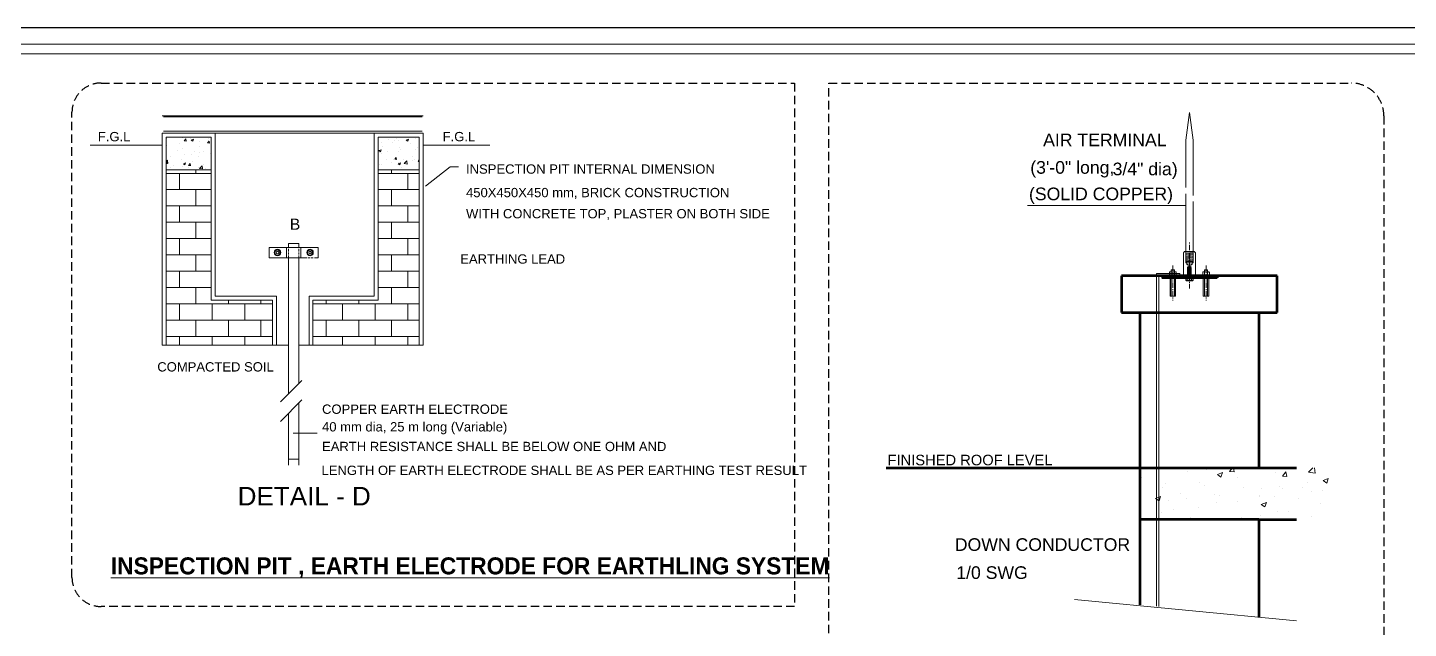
# Model space of a CAD drawing. Header units: inches. Extents: x 109699 to 44449955, y -10987 to 15824140.
# Drawn here: x 226962 to 228584, y -3171 to -2466 of the extents above; entities that cross this region are included whole.
import ezdxf

# ---------------------------------------------------------------- set-up
doc = ezdxf.new("R2010")
doc.units = ezdxf.units.IN
doc.header["$LTSCALE"] = 5
doc.header["$MEASUREMENT"] = 0
for name, pattern in [('CENTER', [2, 1.25, -0.25, 0.25, -0.25]), ('DASHED', [0.75, 0.5, -0.25]), ('DASHED2', [0.375, 0.25, -0.125])]:
    doc.linetypes.add(name, pattern=pattern)
doc.layers.get('0').update_dxf_attribs({"color": 123})
for name, color, linetype, lineweight in [('@NORMAL', 7, 'Continuous', 5), ('CL', 7, 'CENTER', 5), ('ETray', 4, 'Continuous', 20), ('PLATE', 5, 'Continuous', 5), ('Text', 7, 'Continuous', 0), ('THREAD', 7, 'Continuous', 5), ('Title box', 7, 'Continuous', 9), ('WALL', 8, 'Continuous', 53), ('WALL-1', 8, 'Continuous', 9)]:
    doc.layers.add(name, color=color, linetype=linetype, lineweight=lineweight)
doc.styles.add('DIM', font='tahoma.ttf')
doc.styles.add('STYLE5', font='swissl.ttf')

# ---------------------------------------------------------------- blocks, each defined once
blk = doc.blocks.new('zxczxczxcz')
at = {"layer": '@NORMAL'}
for points in [[(177327.5, -15450.1), (175295.2, -15450.1), (175295.2, -14276.8), (177327.5, -14276.8)], [(177319.9, -15442.5), (175302.8, -15442.5), (175302.8, -14284.5), (177319.9, -14284.5)]]:
    blk.add_lwpolyline(points, close=True, dxfattribs=at)
at = {"layer": 'WALL-1', "lineweight": 30}
blk.add_lwpolyline([(177340.9, -15463.5), (175281.8, -15463.5), (175281.8, -14263.5), (177340.9, -14263.5)], close=True, dxfattribs=at)
blk = doc.blocks.new('*X102')
at = {"color": 0}
for p, q in [((3059.3, -150), (3197.3, -150)), ((3100, -200), (3100, -150)), ((3150, -150), (3150, -138.8)), ((3059.3, -200), (3197.3, -200)), ((3150, -250), (3150, -200)), ((3059.3, -250), (3197.3, -250)), ((3100, -300), (3100, -250)), ((3059.3, -300), (3197.3, -300)), ((3150, -350), (3150, -300)), ((3059.3, -350), (3197.3, -350)), ((3100, -400), (3100, -350)), ((3059.3, -400), (3197.3, -400)), ((3150, -450), (3150, -400)), ((3059.3, -450), (3197.3, -450)), ((3100, -500), (3100, -450)), ((3059.3, -500), (3197.3, -500)), ((3150, -550), (3150, -500)), ((3059.3, -550), (3385.3, -550)), ((3100, -600), (3100, -550)), ((3200, -600), (3200, -550)), ((3250, -550), (3250, -538.8)), ((3300, -600), (3300, -550)), ((3350, -550), (3350, -538.8)), ((3059.3, -600), (3385.3, -600)), ((3150, -650), (3150, -600)), ((3250, -650), (3250, -600)), ((3350, -650), (3350, -600)), ((3059.3, -650), (3385.3, -650)), ((3100, -676.8), (3100, -650)), ((3200, -676.8), (3200, -650)), ((3300, -676.8), (3300, -650))]:
    blk.add_line(p, q, dxfattribs=at)
blk = doc.blocks.new('*X103')
at = {"color": 0}
for p, q in [((3709.3, -150), (3835.3, -150)), ((3750, -150), (3750, -138.8)), ((3800, -200), (3800, -150)), ((3709.3, -200), (3835.3, -200)), ((3750, -250), (3750, -200)), ((3709.3, -250), (3835.3, -250)), ((3800, -300), (3800, -250)), ((3709.3, -300), (3835.3, -300)), ((3750, -350), (3750, -300)), ((3709.3, -350), (3835.3, -350)), ((3800, -400), (3800, -350)), ((3709.3, -400), (3835.3, -400)), ((3750, -450), (3750, -400)), ((3709.3, -450), (3835.3, -450)), ((3800, -500), (3800, -450)), ((3709.3, -500), (3835.3, -500)), ((3750, -550), (3750, -500)), ((3509.3, -550), (3835.3, -550)), ((3550, -550), (3550, -538.8)), ((3600, -600), (3600, -550)), ((3650, -550), (3650, -538.8)), ((3700, -600), (3700, -550)), ((3800, -600), (3800, -550)), ((3509.3, -600), (3835.3, -600)), ((3550, -650), (3550, -600)), ((3650, -650), (3650, -600)), ((3750, -650), (3750, -600)), ((3509.3, -650), (3835.3, -650)), ((3600, -676.8), (3600, -650)), ((3700, -676.8), (3700, -650)), ((3800, -676.8), (3800, -650))]:
    blk.add_line(p, q, dxfattribs=at)
blk = doc.blocks.new('*X100')
at = {"color": 0}
for p, q in [((3080.9, -40.1), (3080.9, -40.1)), ((3109.3, -40.8), (3109.3, -40.8)), ((3134.3, -42.3), (3134.3, -42.3)), ((3059.3, -78), (3059.3, -78)), ((3059.3, -78), (3059.3, -78)), ((3061.2, -42.9), (3061.2, -42.9)), ((3061.7, -64.6), (3061.7, -64.6)), ((3093.3, -79.7), (3093.3, -79.7)), ((3099.6, -59.6), (3099.6, -59.6)), ((3108.1, -74.1), (3108.1, -74.1)), ((3114.3, -50.5), (3119.1, -44.7)), ((3114.3, -50.5), (3120.3, -51)), ((3120.3, -51), (3119.1, -44.7)), ((3136.3, -48.4), (3143.3, -45.7)), ((3136.3, -48.4), (3141.3, -51.8)), ((3141.3, -51.8), (3143.3, -45.7)), ((3146.7, -82), (3146.7, -82)), ((3160.1, -66.6), (3160.1, -66.6)), ((3162.7, -51.3), (3162.7, -51.3)), ((3173.7, -82.6), (3173.7, -82.6)), ((3186, -56.7), (3190.9, -51)), ((3186, -56.7), (3192, -57.2)), ((3187.7, -44.6), (3187.7, -44.6)), ((3187.8, -48), (3187.8, -48)), ((3192, -57.3), (3190.9, -51)), ((3059.3, -113.9), (3063, -110)), ((3059.3, -116), (3061.3, -113.7)), ((3059.3, -118.7), (3064.1, -119.5)), ((3059.3, -119.6), (3062.4, -119.9)), ((3062.4, -119.9), (3061.3, -113.7)), ((3064.1, -119.5), (3063, -110)), ((3073.3, -99.1), (3073.3, -99.1)), ((3081.1, -124.5), (3081.1, -124.5)), ((3106.9, -107.4), (3106.9, -107.4)), ((3112, -120.9), (3119, -118.2)), ((3112, -120.9), (3117, -124.3)), ((3115.4, -92.6), (3115.4, -92.6)), ((3117, -124.3), (3119, -118.2)), ((3128.2, -125.7), (3133, -119.9)), ((3128.2, -125.7), (3134.2, -126.2)), ((3134.2, -126.2), (3133, -119.9)), ((3135.1, -126.9), (3135.1, -126.9)), ((3136.4, -90.8), (3136.4, -90.8)), ((3139.4, -114.5), (3139.4, -114.5)), ((3158.9, -99.9), (3158.9, -99.9)), ((3161.4, -87.5), (3161.4, -87.5)), ((3161.9, -134.7), (3169.7, -126.5)), ((3170.8, -136), (3169.7, -126.6)), ((3173, -121.9), (3173, -121.9)), ((3196, -88.7), (3197.3, -88.2)), ((3196, -88.7), (3197.3, -89.5)), ((3073.9, -130.8), (3073.9, -130.8)), ((3110.1, -130.2), (3110.1, -130.2)), ((3127.3, -133.1), (3127.3, -133.1)), ((3157.6, -133.2), (3157.6, -133.2)), ((3161.9, -134.7), (3170.8, -136)), ((3180.6, -135.3), (3180.6, -135.3))]:
    blk.add_line(p, q, dxfattribs=at)
blk = doc.blocks.new('*X101')
at = {"color": 0}
for p, q in [((3803.3, -39), (3803.3, -39)), ((3819.1, -39.4), (3819.1, -39.4)), ((3711.2, -80.5), (3718.2, -77.8)), ((3711.2, -80.5), (3716.2, -83.8)), ((3716.2, -83.8), (3718.2, -77.8)), ((3720.9, -56.9), (3720.9, -56.9)), ((3721.5, -67.1), (3721.5, -67.1)), ((3739.1, -83.4), (3739.1, -83.4)), ((3740.4, -47.2), (3740.4, -47.2)), ((3753.8, -56), (3753.8, -56)), ((3760.8, -49.4), (3760.8, -49.4)), ((3765.4, -43.9), (3765.4, -43.9)), ((3771.6, -82.7), (3771.6, -82.7)), ((3772.8, -49.4), (3772.8, -49.4)), ((3774.9, -69.4), (3774.9, -69.4)), ((3777, -78.4), (3777, -78.4)), ((3795.2, -48.2), (3802.2, -45.5)), ((3795.2, -48.2), (3800.2, -51.6)), ((3800.2, -51.6), (3802.2, -45.5)), ((3807.2, -58.2), (3807.2, -58.2)), ((3822.9, -75.7), (3822.9, -75.7)), ((3824.2, -42.4), (3824.2, -42.4)), ((3828.3, -71.6), (3828.3, -71.6)), ((3712.8, -122.8), (3712.8, -122.8)), ((3714.1, -86.7), (3714.1, -86.7)), ((3718.4, -123.5), (3718.4, -123.5)), ((3719.7, -90.2), (3719.7, -90.2)), ((3733.9, -106.8), (3733.9, -106.8)), ((3750.7, -117.8), (3750.7, -117.8)), ((3756.6, -109.1), (3756.6, -109.1)), ((3759.9, -106.9), (3764.7, -101.2)), ((3759.9, -106.9), (3765.8, -107.5)), ((3765.8, -107.5), (3764.7, -101.2)), ((3770.4, -116), (3770.4, -116)), ((3770.9, -120.7), (3777.9, -118)), ((3770.9, -120.7), (3775.8, -124.1)), ((3775.8, -124.1), (3777.9, -118)), ((3787.3, -109), (3787.3, -109)), ((3789, -120), (3796.8, -111.9)), ((3789, -120), (3797.9, -121.4)), ((3797.9, -121.4), (3796.8, -111.9)), ((3813.9, -109.5), (3813.9, -109.5)), ((3815, -99.1), (3815, -99.1)), ((3821.7, -109), (3821.7, -109)), ((3831.6, -113.2), (3835.3, -108.8)), ((3831.6, -113.2), (3835.3, -113.5)), ((3780.6, -131), (3780.6, -131))]:
    blk.add_line(p, q, dxfattribs=at)
blk = doc.blocks.new('*X104')
at = {"color": 0}
for p, q in [((2721.4, -109.4), (2721.4, -109.4)), ((2784.5, -101.1), (2784.5, -101.1)), ((2809.6, -97.8), (2809.6, -97.8)), ((2824.6, -104.9), (2831.6, -102.2)), ((2824.6, -104.9), (2829.5, -108.3)), ((2829.5, -108.3), (2831.6, -102.2)), ((2841.3, -100.6), (2845.3, -95.7)), ((2841.3, -100.6), (2847.3, -101.1)), ((2847.3, -101.1), (2846.3, -95.7)), ((2852.5, -108.5), (2852.5, -108.5)), ((2903.8, -101.5), (2903.8, -101.5)), ((2913, -106.8), (2917.8, -101.1)), ((2913, -106.8), (2919, -107.4)), ((2919, -107.4), (2917.8, -101.1)), ((2948.5, -101.6), (2954.1, -95.7)), ((2948.5, -101.6), (2957.4, -102.9)), ((2957.4, -102.9), (2956.6, -95.7)), ((2968.3, -112.9), (2975.3, -110.2)), ((2973.3, -116.3), (2975.3, -110.2)), ((2721.3, -128.5), (2721.3, -128.5)), ((2750, -122.4), (2750, -122.4)), ((2753.6, -117.3), (2753.6, -117.3)), ((2774.7, -130.7), (2774.7, -130.7)), ((2800.5, -116), (2800.5, -116)), ((2807, -119.5), (2807, -119.5)), ((2860.3, -121.8), (2860.3, -121.8)), ((2884.3, -124), (2884.3, -124)), ((2909.3, -120.7), (2909.3, -120.7)), ((2913.7, -124.1), (2913.7, -124.1)), ((2940.5, -122.6), (2940.5, -122.6)), ((2947.2, -115.7), (2947.2, -115.7)), ((2953.1, -128.4), (2953.1, -128.4)), ((2967.1, -126.3), (2967.1, -126.3)), ((2968.3, -112.9), (2973.3, -116.3)), ((2740.5, -137.2), (2747.5, -134.5)), ((2740.5, -137.2), (2745.5, -140.5)), ((2745.5, -140.5), (2747.5, -134.5)), ((2758.2, -140.6), (2758.2, -140.6)), ((2783.3, -137.3), (2783.3, -137.3)), ((2799.3, -149.3), (2799.3, -149.3)), ((2821.1, -132.3), (2821.1, -132.3)), ((2823.8, -142.6), (2823.8, -142.6)), ((2828, -133), (2828, -133)), ((2851.3, -141.8), (2851.3, -141.8)), ((2881.4, -135.2), (2881.4, -135.2)), ((2882.2, -132.6), (2882.2, -132.6)), ((2884.3, -145.2), (2891.3, -142.5)), ((2884.3, -145.2), (2889.2, -148.5)), ((2889.2, -148.5), (2891.3, -142.5)), ((2902.6, -134.8), (2902.6, -134.8)), ((2934.8, -137.5), (2934.8, -137.5)), ((2964.4, -144.6), (2964.4, -144.6)), ((2748.8, -155.7), (2748.8, -155.7)), ((2765.5, -152.6), (2765.5, -152.6)), ((2786.6, -165.7), (2788.3, -163.8)), ((2788.6, -165.7), (2788.3, -163.8)), ((2847.8, -164.6), (2847.8, -164.6)), ((2858, -163.4), (2858, -163.4)), ((2883, -160.1), (2883, -160.1)), ((2906.1, -154.6), (2906.1, -154.6)), ((2920.9, -155.1), (2920.9, -155.1)), ((2951.9, -161.6), (2951.9, -161.6)), ((2725.2, -396.8), (2725.2, -396.8)), ((2729.4, -396.4), (2732.2, -398.3)), ((2732.2, -398.3), (2732.9, -396.4)), ((2764.9, -405.9), (2764.9, -405.9)), ((2774.8, -410.3), (2782.6, -402.2)), ((2774.8, -410.3), (2783.7, -411.7)), ((2783.7, -411.7), (2782.6, -402.2)), ((2841.5, -408.1), (2841.5, -408.1)), ((2871, -403), (2878, -400.3)), ((2871, -403), (2875.9, -406.3)), ((2875.9, -406.3), (2878, -400.3)), ((2892.9, -401.1), (2892.9, -401.1)), ((2896.8, -401.4), (2901, -396.4)), ((2896.8, -401.4), (2902.8, -402)), ((2902.8, -402), (2901.7, -396.4)), ((2905.5, -407.8), (2905.5, -407.8)), ((2926, -406.3), (2926, -406.3)), ((2951, -403), (2951, -403)), ((2963.8, -397.8), (2963.8, -397.8)), ((2968.5, -407.7), (2973.3, -402)), ((2968.5, -407.7), (2974.5, -408.2)), ((2974.5, -408.2), (2973.3, -402)), ((2736.7, -431.2), (2736.7, -431.2)), ((2739.1, -422), (2739.1, -422)), ((2742.2, -427.6), (2742.2, -427.6)), ((2788.9, -427.9), (2788.9, -427.9)), ((2789.6, -415.6), (2789.6, -415.6)), ((2795.6, -429.8), (2795.6, -429.8)), ((2799.9, -422.9), (2799.9, -422.9)), ((2824.9, -419.6), (2824.9, -419.6)), ((2847.2, -417.8), (2847.2, -417.8)), ((2862.8, -414.6), (2862.8, -414.6)), ((2881.6, -426.9), (2889.3, -418.8)), ((2881.6, -426.9), (2890.4, -428.3)), ((2890.4, -428.3), (2889.3, -418.8)), ((2942.2, -428), (2942.2, -428)), ((2730.6, -437.9), (2730.6, -437.9)), ((2763.3, -441), (2763.3, -441)), ((2786.9, -435.2), (2793.9, -432.5)), ((2786.9, -435.2), (2791.9, -438.6)), ((2788.4, -448.9), (2788.4, -448.9)), ((2791.9, -438.6), (2793.9, -432.5)), ((2816.7, -443.3), (2816.7, -443.3)), ((2840.3, -441.4), (2840.3, -441.4)), ((2849, -432.1), (2849, -432.1)), ((2870.1, -445.5), (2870.1, -445.5)), ((2891.7, -434.4), (2891.7, -434.4)), ((2899.6, -445.7), (2899.6, -445.7)), ((2902.4, -434.4), (2902.4, -434.4)), ((2923.5, -447.8), (2923.5, -447.8)), ((2924.7, -442.4), (2924.7, -442.4)), ((2930.6, -443.2), (2937.6, -440.6)), ((2930.6, -443.2), (2935.6, -446.6)), ((2935.6, -446.6), (2937.6, -440.6)), ((2943.7, -442.8), (2943.7, -442.8)), ((2955.8, -436.6), (2955.8, -436.6)), ((2962.6, -437.5), (2962.6, -437.5)), ((2976.8, -450), (2976.8, -450)), ((2737.9, -455.3), (2737.9, -455.3)), ((2767.2, -464.1), (2772, -458.4)), ((2767.2, -464.1), (2773.2, -464.6)), ((2773.2, -464.6), (2772, -458.4)), ((2773.6, -462.3), (2773.6, -462.3)), ((2798.6, -459), (2798.6, -459)), ((2827.1, -462.9), (2827.1, -462.9)), ((2836.5, -454.1), (2836.5, -454.1)), ((2842.3, -466.4), (2843.8, -464.6)), ((2844.1, -466.4), (2843.8, -464.6)), ((2885.4, -452.8), (2885.4, -452.8)), ((2941, -461.3), (2941, -461.3))]:
    blk.add_line(p, q, dxfattribs=at)
blk = doc.blocks.new('fsdfs')
at = {"layer": 'Text'}
blk.add_line((238128.7, -26076.4), (237942.8, -26076.4), dxfattribs=at)
at = {"layer": 'Text', "style": 'STYLE5'}
for s, height, p in [('AIR TERMINAL', 14.822, (237961.2, -26006.7)), ('(3\'-0" long,', 14.822, (237946.1, -26039)), ('3/4" dia)', 14.82, (238042.8, -26040.8)), ('(SOLID COPPER)', 14.822, (237944.6, -26070.1))]:
    blk.add_text(s, height=height, dxfattribs=at).set_placement(p)

msp = doc.modelspace()

# ---------------------------------------------------------------- linework, layer by layer
at = {"linetype": 'DASHED2', "lineweight": 25, "ltscale": 8}
for points in [[(227048.4, -2530.7), (227862.9, -2530.7), (227862.9, -3145.3), (227048.4, -3145.3, -0.414214), (227014.2, -3111.1), (227014.2, -2564.9, -0.414214)], [(227903, -2530.7), (228516.3, -2530.7, -0.414214), (228554.9, -2569.3), (228554.9, -3866.7, -0.414214), (228516.3, -3905.3), (227941.6, -3905.3, -0.414214), (227903, -3866.7)]]:
    msp.add_lwpolyline(points, format="xyb", close=True, dxfattribs=at)
at = {"layer": 'CL'}
for p, q in [((228326.5, -2756.8), (228326.5, -2717.7)), ((228307.1, -2745.1), (228307.1, -2786.1)), ((228346, -2745.1), (228346, -2786.1)), ((228326.5, -2756.8), (228326.5, -2772.1))]:
    msp.add_line(p, q, dxfattribs=at)
at = {"layer": 'ETray'}
msp.add_line((227268.5, -2972.5), (227280.8, -2972.5), dxfattribs=at)
at = {"layer": 'PLATE'}
for p, q in [((227120.3, -2569.3), (227426.7, -2569.3)), ((227121.6, -2570.4), (227425.4, -2570.4)), ((228322.2, -2597.7), (228326.5, -2565.3)), ((228330.9, -2597.7), (228326.5, -2565.3)), ((227120.3, -2589.6), (227120.3, -2838.6)), ((227120.3, -2589.6), (227426.7, -2589.6)), ((227121.6, -2587.3), (227425.4, -2587.3)), ((227124.8, -2594.2), (227124.8, -2838.6)), ((227124.8, -2594.2), (227177.7, -2594.2)), ((227177.7, -2594.2), (227177.7, -2785.7)), ((227182.3, -2589.6), (227182.3, -2781.1)), ((227369.2, -2589.6), (227369.2, -2781.1)), ((227373.8, -2594.2), (227373.8, -2785.7)), ((227373.8, -2594.2), (227422.1, -2594.2)), ((227422.1, -2594.2), (227422.1, -2838.6)), ((227426.7, -2589.6), (227426.7, -2838.6)), ((228322.2, -2653.5), (228322.2, -2597.7)), ((228330.9, -2662.7), (228330.9, -2597.7)), ((227124.8, -2632.5), (227177.7, -2632.5)), ((227373.8, -2632.5), (227422.1, -2632.5)), ((228322.2, -2728.7), (228322.2, -2660.8)), ((228330.9, -2728.7), (228330.9, -2670)), ((227245.9, -2723.7), (227245.9, -2735.9)), ((227245.9, -2723.7), (227303.3, -2723.7)), ((227266.2, -2723.7), (227266.2, -2735.9)), ((227268.5, -2719.1), (227268.5, -2723.7)), ((227268.5, -2719.1), (227280.8, -2719.1)), ((227280.8, -2719.1), (227280.8, -2723.7)), ((227283, -2723.7), (227283, -2735.9)), ((227303.3, -2723.7), (227303.3, -2735.9)), ((227245.9, -2735.9), (227287.6, -2735.9)), ((227268.5, -2735.9), (227268.5, -2895.6)), ((227280.8, -2735.9), (227280.8, -2883.4)), ((227299.9, -2735.9), (227303.3, -2735.9)), ((228319.6, -2730), (228320.9, -2728.7)), ((228319.6, -2756.8), (228319.6, -2730)), ((228332.2, -2728.7), (228320.9, -2728.7)), ((228333.5, -2730), (228332.2, -2728.7)), ((228333.5, -2756.8), (228333.5, -2730)), ((228287.9, -2754.2), (228287.9, -3144.9)), ((228315.3, -2754.2), (228287.9, -2754.2)), ((228302.3, -2756.8), (228302.3, -2755.8)), ((228311.8, -2755.8), (228302.3, -2755.8)), ((228305.1, -2750.4), (228305.6, -2750)), ((228311.8, -2756.8), (228311.8, -2755.8)), ((228315.3, -2754.2), (228315.3, -2756.8)), ((228350.8, -2755.8), (228341.2, -2755.8)), ((228341.2, -2756.8), (228341.2, -2755.8)), ((228350.8, -2756.8), (228350.8, -2755.8)), ((228315.3, -2756.8), (228287.9, -2756.8)), ((228290.4, -2756.9), (228290.4, -3145.1)), ((228359, -2756.8), (228294.1, -2756.8)), ((228294.1, -2759.4), (228294.1, -2756.8)), ((228359, -2759.4), (228294.1, -2759.4)), ((228323.9, -2759.4), (228323.9, -2756.8)), ((228329.1, -2759.4), (228329.1, -2756.8)), ((228359, -2759.4), (228359, -2756.8)), ((227177.7, -2785.7), (227249.7, -2785.7)), ((227182.3, -2781.1), (227254.3, -2781.1)), ((227249.7, -2785.7), (227249.7, -2838.6)), ((227254.3, -2781.1), (227254.3, -2838.6)), ((227292.6, -2781.1), (227292.6, -2838.6)), ((227292.6, -2781.1), (227369.2, -2781.1)), ((227297.2, -2785.7), (227297.2, -2838.6)), ((227297.2, -2785.7), (227373.8, -2785.7)), ((227120.3, -2838.6), (227268.5, -2838.6)), ((227280.8, -2838.6), (227426.7, -2838.6)), ((227258.9, -2905.2), (227284.3, -2879.8)), ((227258.9, -2928), (227284.3, -2902.7)), ((227268.5, -2918.5), (227268.5, -2979.4)), ((227280.8, -2906.2), (227280.8, -2979.4))]:
    msp.add_line(p, q, dxfattribs=at)
at = {"layer": 'PLATE', "linetype": 'DASHED'}
for p, q in [((227268.5, -2735.9), (227268.5, -2723.7)), ((227280.8, -2735.9), (227280.8, -2723.7)), ((227287.6, -2735.9), (227299.9, -2735.9))]:
    msp.add_line(p, q, dxfattribs=at)
at = {"layer": 'PLATE'}
for centre in [(228310, -2753.5), (228348.9, -2753.5)]:
    msp.add_arc(centre, 1.17, 33.855, 146.145, dxfattribs=at)
at = {"layer": 'Text'}
for p, q in [((227035.6, -2603.5), (227120.3, -2603.5)), ((227426.7, -2603.5), (227504.9, -2603.5)), ((227429.2, -2651.9), (227458.5, -2629)), ((227458.5, -2629), (227468, -2629)), ((227273.8, -2941.6), (227302.3, -2941.6)), ((228191.7, -3136.9), (228452.1, -3162))]:
    msp.add_line(p, q, dxfattribs=at)
at = {"layer": 'THREAD'}
for p, q in [((228322.2, -2741.7), (228322.2, -2728.7)), ((228330.9, -2730), (228322.2, -2728.7)), ((228330.9, -2731.3), (228322.2, -2730)), ((228330.9, -2732.6), (228322.2, -2731.3)), ((228330.9, -2733.9), (228322.2, -2732.6)), ((228330.9, -2735.2), (228322.2, -2733.9)), ((228330.9, -2736.5), (228322.2, -2735.2)), ((228330.9, -2737.8), (228322.2, -2736.5)), ((228330.9, -2739.1), (228322.2, -2737.8)), ((228330.9, -2740.4), (228322.2, -2739.1)), ((228330.9, -2741.7), (228330.9, -2728.7)), ((228303.2, -2755.8), (228303.2, -2752.8)), ((228310, -2752.3), (228304.2, -2752.3)), ((228305.1, -2755.8), (228305.1, -2750.4)), ((228309, -2750.4), (228305.1, -2750.4)), ((228308.6, -2750), (228305.6, -2750)), ((228309, -2750.4), (228308.6, -2750)), ((228309, -2755.8), (228309, -2750.4)), ((228311, -2755.8), (228311, -2752.8)), ((228322.2, -2740.4), (228323.5, -2741.7)), ((228330.9, -2740.4), (228322.2, -2740.4)), ((228323.5, -2741.7), (228322.2, -2741.7)), ((228323.5, -2743), (228323.5, -2741.7)), ((228323.5, -2741.7), (228329.6, -2741.7)), ((228323.5, -2743.9), (228323.5, -2743)), ((228325, -2743.9), (228323.5, -2743.9)), ((228325, -2746.5), (228324.4, -2747.3)), ((228324.4, -2747.3), (228324.4, -2759.4)), ((228328.7, -2748.2), (228324.4, -2747.3)), ((228328.7, -2747.3), (228324.4, -2747.3)), ((228328.7, -2749.1), (228324.4, -2748.2)), ((228328.7, -2748.2), (228324.4, -2748.2)), ((228328.7, -2749.9), (228324.4, -2749.1)), ((228328.7, -2749.1), (228324.4, -2749.1)), ((228328.7, -2750.8), (228324.4, -2749.9)), ((228328.7, -2749.9), (228324.4, -2749.9)), ((228328.7, -2751.6), (228324.4, -2750.8)), ((228328.7, -2750.8), (228324.4, -2750.8)), ((228328.7, -2752.5), (228324.4, -2751.6)), ((228328.7, -2751.6), (228324.4, -2751.6)), ((228328.7, -2753.4), (228324.4, -2752.5)), ((228328.7, -2752.5), (228324.4, -2752.5)), ((228328.7, -2754.2), (228324.4, -2753.4)), ((228328.7, -2753.4), (228324.4, -2753.4)), ((228328.7, -2755.1), (228324.4, -2754.2)), ((228328.7, -2754.2), (228324.4, -2754.2)), ((228328.7, -2756), (228324.4, -2755.1)), ((228328.7, -2755.1), (228324.4, -2755.1)), ((228328.7, -2756), (228324.4, -2756)), ((228328.7, -2756.8), (228324.4, -2756)), ((228325, -2743.9), (228325, -2746.5)), ((228328.1, -2746.5), (228325, -2746.5)), ((228329.6, -2743.9), (228328.1, -2743.9)), ((228328.1, -2743.9), (228328.1, -2746.5)), ((228328.7, -2747.3), (228328.1, -2746.5)), ((228328.7, -2747.3), (228328.7, -2759.4)), ((228329.6, -2741.7), (228330.9, -2740.4)), ((228329.6, -2743), (228329.6, -2741.7)), ((228330.9, -2741.7), (228329.6, -2741.7)), ((228329.6, -2743.9), (228329.6, -2743)), ((228342.1, -2755.8), (228342.1, -2752.8)), ((228348.9, -2752.3), (228343.1, -2752.3)), ((228344.1, -2750.4), (228344.5, -2750)), ((228344.1, -2755.8), (228344.1, -2750.4)), ((228347.9, -2750.4), (228344.1, -2750.4)), ((228347.5, -2750), (228344.5, -2750)), ((228347.9, -2750.4), (228347.5, -2750)), ((228347.9, -2755.8), (228347.9, -2750.4)), ((228349.9, -2755.8), (228349.9, -2752.8)), ((228303.8, -2759.4), (228303.8, -2781)), ((228305.1, -2759.4), (228305.1, -2781)), ((228309, -2759.4), (228309, -2781)), ((228310.3, -2759.4), (228310.3, -2781)), ((228322.2, -2759.4), (228322.2, -2762.2)), ((228322.2, -2762.2), (228322.5, -2762.9)), ((228330.9, -2762.2), (228322.2, -2762.2)), ((228330.6, -2762.9), (228322.5, -2762.9)), ((228323.9, -2759.4), (228323.9, -2762.2)), ((228329.1, -2759.4), (228329.1, -2762.2)), ((228330.9, -2762.2), (228330.6, -2762.9)), ((228330.9, -2759.4), (228330.9, -2762.2)), ((228342.8, -2759.4), (228342.8, -2781)), ((228344.1, -2759.4), (228344.1, -2781)), ((228347.9, -2759.4), (228347.9, -2781)), ((228349.2, -2759.4), (228349.2, -2781)), ((228310.3, -2781), (228303.8, -2781)), ((228349.2, -2781), (228342.8, -2781))]:
    msp.add_line(p, q, dxfattribs=at)
for points in [[(227258.5, -2728), (227255.5, -2726.2), (227252.4, -2728), (227252.4, -2731.5), (227255.5, -2733.3), (227258.5, -2731.5)], [(227296.8, -2728), (227293.8, -2726.2), (227290.7, -2728), (227290.7, -2731.5), (227293.8, -2733.3), (227296.8, -2731.5)]]:
    msp.add_lwpolyline(points, close=True, dxfattribs=at)
for centre, radius in [((227255.5, -2729.8), 3.83), ((227255.5, -2729.8), 3.06), ((227255.5, -2729.8), 1.53), ((227293.8, -2729.8), 3.83), ((227293.8, -2729.8), 3.06), ((227293.8, -2729.8), 1.53)]:
    msp.add_circle(centre, radius, dxfattribs=at)
for centre, radius, start, end in [((228304.2, -2753.5), 1.17, 33.855, 146.145), ((228307.1, -2756.2), 3.91, 60.1372, 119.8628), ((228343.1, -2753.5), 1.17, 33.855, 146.145), ((228346, -2756.2), 3.91, 60.1372, 119.8628), ((228323.1, -2762), 0.901, 196.2602, 343.7398), ((228326.5, -2757.4), 5.51, 241.9275, 298.0725), ((228330, -2762), 0.901, 196.2602, 343.7398)]:
    msp.add_arc(centre, radius, start, end, dxfattribs=at)
at = {"layer": 'WALL'}
for p, q in [((228429.5, -2756.9), (228246.6, -2756.9)), ((228246.6, -2756.9), (228246.6, -2800.1)), ((228359, -2759.4), (228294.1, -2759.4)), ((228359, -2756.9), (228359, -2759.4)), ((228429.5, -2800.1), (228429.5, -2756.9)), ((228246.6, -2800.1), (228429.5, -2800.1)), ((228268.2, -2800.1), (228268.2, -3143.2)), ((228407.9, -2800.1), (228407.9, -2982.6)), ((227970.5, -2982.6), (228452.1, -2982.6)), ((228268.2, -2982.6), (228429.5, -2982.6)), ((228407.9, -2982.6), (228452.1, -2982.6)), ((228407.9, -3043.1), (228268.2, -3043.1)), ((228407.9, -3043.1), (228407.9, -3158.3)), ((228407.9, -3043.1), (228452.1, -3043.1))]:
    msp.add_line(p, q, dxfattribs=at)

# ---------------------------------------------------------------- block references
at = {"linetype": 'ByBlock', "lineweight": 25}
msp.add_blockref('fsdfs', (-9806.5, 23401.8), dxfattribs=at)
at = {"layer": 'Text'}
for name, p, xscale, yscale, zscale in [('*X101', (225953, -2579.3), 0.3830400000006193, 0.3830400000006193, 0.3830400000006193), ('*X100', (225953, -2579.3), 0.3830400000006193, 0.3830400000006193, 0.3830400000006193), ('*X102', (225953, -2579.3), 0.3830400000006193, 0.3830400000006193, 0.3830400000006193), ('*X103', (225953, -2579.3), 0.3830400000006193, 0.3830400000006193, 0.3830400000006193), ('*X104', (225917.1, -2899.8), 0.8646241651096264, 0.8646241651096264, 0.8646241651096264)]:
    msp.add_blockref(name, p, dxfattribs=dict(at, xscale=xscale, yscale=yscale, zscale=zscale))
at = {"layer": 'WALL-1', "linetype": 'Continuous', "xscale": 1.47163661568, "yscale": 1.47163661568, "zscale": 1.47163661568}
msp.add_blockref('zxczxczxcz', (-31518.5, 18525), dxfattribs=at)

# ---------------------------------------------------------------- texts
at = {"layer": 'Text', "style": 'STYLE5'}
for s, height, p in [('F.G.L', 10.94, (227044.6, -2599.1)), ('F.G.L', 10.94, (227449.5, -2599.1)), ('INSPECTION PIT INTERNAL DIMENSION', 10.944, (227477, -2637.2)), ('450X450X450 mm, BRICK CONSTRUCTION', 10.944, (227477, -2664.8)), ('B', 13.1, (227270.1, -2703)), ('WITH CONCRETE TOP, PLASTER ON BOTH SIDE', 10.944, (227477, -2689.6)), ('EARTHING LEAD', 10.944, (227470.2, -2742.8)), ('COMPACTED SOIL', 10.944, (227114.4, -2869.4)), ('COPPER EARTH ELECTRODE', 10.944, (227307.9, -2919.1)), ('40 mm dia, 25 m long (Variable)', 10.944, (227307.9, -2939.8)), ('EARTH RESISTANCE SHALL BE BELOW ONE OHM AND', 10.944, (227307.9, -2962.9)), ('FINISHED ROOF LEVEL', 12.352, (227972, -2979.5)), ('LENGTH OF EARTH ELECTRODE SHALL BE AS PER EARTHING TEST RESULT', 10.944, (227307.3, -2990.9)), ('DETAIL - D', 21.89, (227208.8, -3026.7)), ('DOWN CONDUCTOR', 14.822, (228051, -3080)), ('1/0 SWG', 14.82, (228052.7, -3112.9))]:
    msp.add_text(s, height=height, dxfattribs=at).set_placement(p)
at = {"layer": 'Title box', "insert": (227059.8, -3087.6), "char_height": 20, "width": 910.307, "attachment_point": 1, "style": 'DIM'}
msp.add_mtext('\\A1;{\\fCentury Gothic|b1|i0|c0|p34;\\LINSPECTION PIT , EARTH ELECTRODE FOR EARTHLING SYSTEM }', dxfattribs=at)

doc.saveas('drawing.dxf')
